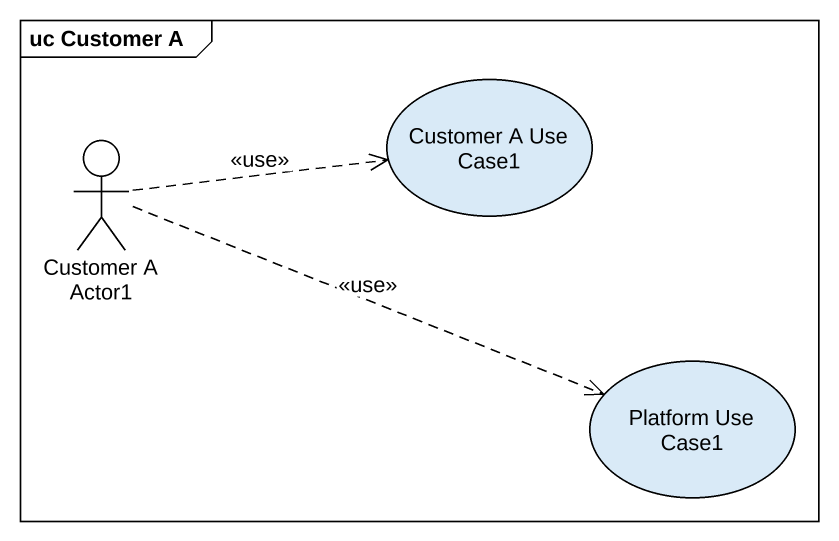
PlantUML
@startuml
mainframe uc Customer A
usecase "Customer A Use Case1" as Customer_A_Use_Case1
actor "Customer A Actor1" as Customer_A_Actor1
usecase "Platform Use Case1" as Platform_Use_Case1
Customer_A_Actor1 .right.> Customer_A_Use_Case1 : <<use>>
Customer_A_Actor1 .right.> Platform_Use_Case1 : <<use>>
@enduml
